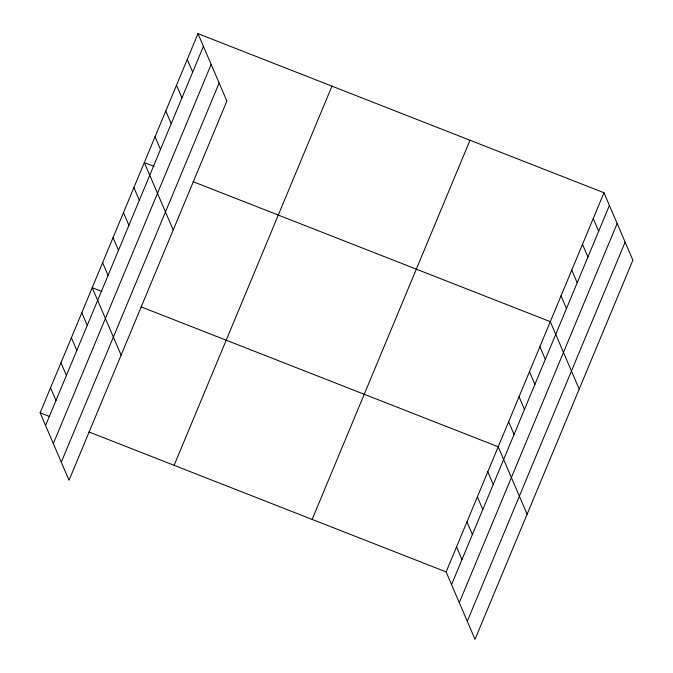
<?xml version="1.0" encoding="UTF-8"?>
<svg xmlns="http://www.w3.org/2000/svg" width="673" height="673" viewBox="0 0 673 673"><rect width="100%" height="100%" fill="white"/><g stroke="black" fill="none" stroke-linecap="round" stroke-linejoin="round"><path stroke-width="1.01" d="M197.98 33.65L226.877 101.085L69.033 480.253L40.128 412.827L197.98 33.65L603.967 192.747L632.872 260.173L475.02 639.35L446.123 571.915L88.937 431.948M45.562 425.504L203.414 46.328M53.31 443.574L211.154 64.398M61.285 462.191L219.137 83.015M174.105 465.329L331.957 86.152M312.146 519.413L469.99 140.245M446.123 571.915L603.967 192.747M451.558 584.593L609.402 205.425M459.297 602.663L617.149 223.495M467.281 621.28L625.124 242.103M153.881 166.315L144.308 162.572L173.213 229.998M193.117 181.693L550.304 321.66L579.201 389.095M101.791 291.443L92.218 287.699L121.123 355.125M141.027 306.821L498.213 446.788L527.11 514.222M40.128 412.827L49.701 416.57M593.233 218.532L598.667 231.209M582.498 244.307L587.933 256.993M571.764 270.092L577.198 282.778M561.03 295.876L566.464 308.562M539.881 346.688L545.315 359.365M529.466 371.715L534.9 384.392M519.043 396.742L524.477 409.42M508.628 421.761L514.063 434.447M487.79 471.815L493.225 484.493M477.376 496.842L482.81 509.52M466.961 521.869L472.396 534.547M456.538 546.888L461.972 559.574M187.245 59.434L192.68 72.112M176.511 85.219L181.946 97.896M165.777 111.003L171.211 123.681M155.042 136.787L160.477 149.465M133.893 187.599L139.328 200.276M123.47 212.618L128.905 225.304M113.056 237.645L118.49 250.322M102.641 262.672L108.075 275.35M81.803 312.726L87.238 325.404M71.388 337.745L76.823 350.431M60.965 362.772L66.4 375.45M50.551 387.799L55.985 400.477"/></g></svg>
